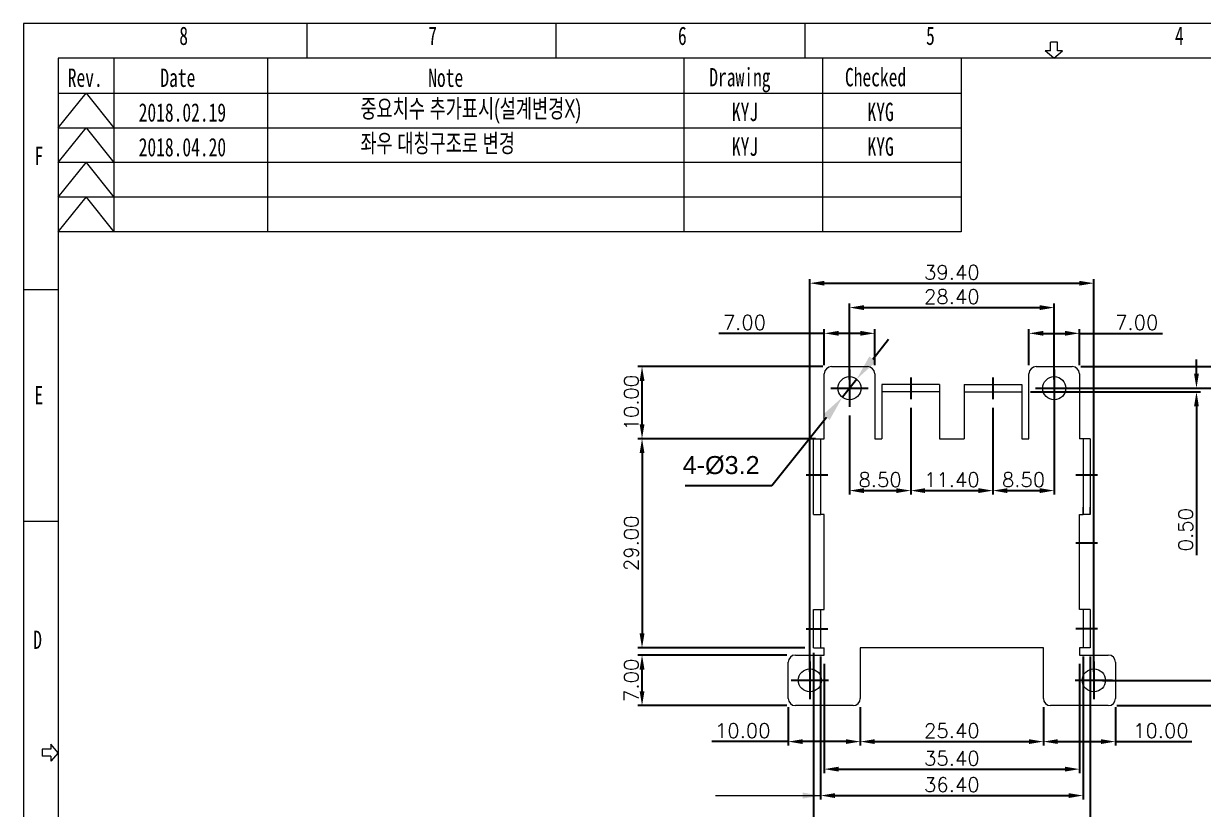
# Model space of a CAD drawing. Header units: millimetres. Extents: x 0 to 585, y 0 to 202.
# Drawn here: x 0 to 163.7, y 93.2 to 202.2 of the extents above; entities that cross this region are included whole.
import ezdxf

# ---------------------------------------------------------------- set-up
doc = ezdxf.new("R2010")
doc.units = ezdxf.units.MM
doc.header["$LTSCALE"] = 0.5
doc.linetypes.add('CENTERX2', pattern=[20.32, 12.7, -2.54, 2.54, -2.54])
doc.layers.add('CENTER', color=1, linetype='CENTERX2')
doc.styles.add('SLDTEXTSTYLE0', font='TXT', dxfattribs={"width": 0.7})
doc.styles.get("Standard").update_dxf_attribs({"font": 'arial.ttf'})
doc.styles.add('USER2', font='SIMPLEX.SHX')
doc.dimstyles.new('BASE80', dxfattribs={"dimscale": 0.8, "dimtxt": 2.5, "dimasz": 2.5, "dimexe": 0.7, "dimexo": 1.5, "dimtad": 1, "dimzin": 1, "dimdsep": 46, "dimtxsty": 'USER2', "dimcen": 0, "dimclrd": 6, "dimclre": 6, "dimclrt": 3, "dimadec": 0, "dimazin": 0, "dimtfac": 1, "dimtofl": 0, "dimtmove": 0, "dimatfit": 3, "dimfxl": 1, "dimtolj": 1, "dimtzin": 0, "dimlwe": -1, "dimarcsym": 0})
doc.dimstyles.new('ISO-25', dxfattribs={"dimtxt": 2.5, "dimasz": 2.5, "dimexe": 1.25, "dimexo": 0.625, "dimtad": 1, "dimtxsty": 'Standard', "dimcen": 2.5, "dimadec": 0, "dimazin": 0, "dimtfac": 1, "dimtmove": 0, "dimatfit": 3, "dimfxl": 1, "dimarcsym": 0})

# ---------------------------------------------------------------- blocks, each defined once
blk = doc.blocks.new('*D177')
at = {"color": 6}
for p, q in [((110.58, 114.4), (110.58, 94.57)), ((146.98, 114.4), (146.98, 94.57))]:
    blk.add_line(p, q, dxfattribs=at)
at = {"color": 6, "lineweight": -2}
blk.add_line((112.58, 95.13), (144.98, 95.13), dxfattribs=at)
at = {"color": 6}
for points in [[(112.58, 95.46), (112.58, 94.79), (110.58, 95.13)], [(144.98, 95.46), (144.98, 94.79), (146.98, 95.13)]]:
    blk.add_solid(points, dxfattribs=at)
at = {"layer": 'Defpoints', "color": 0}
for p in [(110.58, 115.6), (146.98, 115.6), (146.98, 95.13)]:
    blk.add_point(p, dxfattribs=at)
at = {"color": 5, "insert": (128.78, 96.63), "char_height": 2, "attachment_point": 5, "style": 'USER2'}
blk.add_mtext('\\A1;36.40', dxfattribs=at)
blk = doc.blocks.new('*D178')
at = {"color": 1, "lineweight": -2}
for p, q in [((117.8, 155.64), (120.01, 158.42)), ((115.58, 152.86), (113.59, 150.35)), ((103.82, 138.1), (111.37, 147.57)), ((91.78, 138.1), (103.82, 138.1))]:
    blk.add_line(p, q, dxfattribs=at)
at = {"color": 1}
for points in [[(117.33, 156.01), (118.26, 155.27), (115.58, 152.86)], [(110.91, 147.94), (111.83, 147.2), (113.59, 150.35)]]:
    blk.add_solid(points, dxfattribs=at)
at = {"layer": 'Defpoints', "color": 0}
for p in [(115.58, 152.86), (113.59, 150.35)]:
    blk.add_point(p, dxfattribs=at)
at = {"color": 2, "insert": (96.77, 140.9), "char_height": 2.5, "attachment_point": 5}
blk.add_mtext('4-%%c3.2', dxfattribs=at)
blk = doc.blocks.new('*D181')
at = {"color": 6}
for p, q in [((111.08, 113.4), (111.08, 98.23)), ((146.48, 113.4), (146.48, 98.23))]:
    blk.add_line(p, q, dxfattribs=at)
at = {"color": 6, "lineweight": -2}
blk.add_line((113.08, 98.79), (144.48, 98.79), dxfattribs=at)
at = {"color": 6}
for points in [[(113.08, 99.13), (113.08, 98.46), (111.08, 98.79)], [(144.48, 99.13), (144.48, 98.46), (146.48, 98.79)]]:
    blk.add_solid(points, dxfattribs=at)
at = {"layer": 'Defpoints', "color": 0}
for p in [(111.08, 114.6), (146.48, 114.6), (146.48, 98.79)]:
    blk.add_point(p, dxfattribs=at)
at = {"color": 3, "lineweight": 9, "insert": (128.78, 100.29), "char_height": 2, "attachment_point": 5, "style": 'USER2'}
blk.add_mtext('\\A1;35.40', dxfattribs=at)
blk = doc.blocks.new('*D182')
at = {"color": 6}
for p, q in [((116.08, 107.4), (116.08, 102.05)), ((141.48, 107.4), (141.48, 102.05))]:
    blk.add_line(p, q, dxfattribs=at)
at = {"color": 6, "lineweight": -2}
blk.add_line((118.08, 102.61), (139.48, 102.61), dxfattribs=at)
at = {"color": 6}
for points in [[(118.08, 102.94), (118.08, 102.28), (116.08, 102.61)], [(139.48, 102.94), (139.48, 102.28), (141.48, 102.61)]]:
    blk.add_solid(points, dxfattribs=at)
at = {"layer": 'Defpoints', "color": 0}
for p in [(116.08, 108.6), (141.48, 108.6), (141.48, 102.61)]:
    blk.add_point(p, dxfattribs=at)
at = {"color": 3, "lineweight": 9, "insert": (128.78, 104.11), "char_height": 2, "attachment_point": 5, "style": 'USER2'}
blk.add_mtext('\\A1;25.40', dxfattribs=at)
blk = doc.blocks.new('*D184')
at = {"color": 6}
for p, q in [((109.58, 114.9), (109.58, 88.97)), ((147.98, 114.4), (147.98, 88.97))]:
    blk.add_line(p, q, dxfattribs=at)
at = {"color": 6, "lineweight": -2}
blk.add_line((111.58, 89.53), (145.98, 89.53), dxfattribs=at)
at = {"color": 6}
for points in [[(111.58, 89.86), (111.58, 89.2), (109.58, 89.53)], [(145.98, 89.86), (145.98, 89.2), (147.98, 89.53)]]:
    blk.add_solid(points, dxfattribs=at)
at = {"layer": 'Defpoints', "color": 0}
for p in [(109.58, 116.1), (147.98, 115.6), (147.98, 89.53)]:
    blk.add_point(p, dxfattribs=at)
at = {"color": 5, "insert": (128.78, 91.03), "char_height": 2, "attachment_point": 5, "style": 'USER2'}
blk.add_mtext('\\A1;38.40', dxfattribs=at)
blk = doc.blocks.new('*D185')
at = {"color": 6}
for p, q in [((108.38, 144.6), (85.24, 144.6)), ((108.38, 115.6), (85.24, 115.6))]:
    blk.add_line(p, q, dxfattribs=at)
at = {"color": 6, "lineweight": -2}
blk.add_line((85.8, 142.6), (85.8, 117.6), dxfattribs=at)
at = {"color": 6}
for points in [[(85.47, 142.6), (86.14, 142.6), (85.8, 144.6)], [(85.47, 117.6), (86.14, 117.6), (85.8, 115.6)]]:
    blk.add_solid(points, dxfattribs=at)
at = {"layer": 'Defpoints', "color": 0}
for p in [(109.58, 144.6), (85.8, 115.6), (109.58, 115.6)]:
    blk.add_point(p, dxfattribs=at)
at = {"color": 3, "lineweight": 9, "insert": (84.3, 130.1), "char_height": 2, "attachment_point": 5, "rotation": 90, "style": 'USER2'}
blk.add_mtext('\\A1;29.00', dxfattribs=at)
blk = doc.blocks.new('*D186')
at = {"color": 6}
for p, q in [((110.88, 154.6), (85.24, 154.6)), ((109.88, 144.6), (85.24, 144.6))]:
    blk.add_line(p, q, dxfattribs=at)
at = {"color": 6, "lineweight": -2}
blk.add_line((85.8, 146.6), (85.8, 152.6), dxfattribs=at)
at = {"color": 6}
for points in [[(85.47, 152.6), (86.14, 152.6), (85.8, 154.6)], [(85.47, 146.6), (86.14, 146.6), (85.8, 144.6)]]:
    blk.add_solid(points, dxfattribs=at)
at = {"layer": 'Defpoints', "color": 0}
for p in [(85.8, 154.6), (112.08, 154.6), (111.08, 144.6)]:
    blk.add_point(p, dxfattribs=at)
at = {"color": 3, "lineweight": 9, "insert": (84.3, 149.6), "char_height": 2, "attachment_point": 5, "rotation": 90, "style": 'USER2'}
blk.add_mtext('\\A1;10.00', dxfattribs=at)
blk = doc.blocks.new('*D187')
at = {"color": 6}
for p, q in [((105.88, 114.6), (85.24, 114.6)), ((105.88, 107.6), (85.24, 107.6))]:
    blk.add_line(p, q, dxfattribs=at)
at = {"color": 6, "lineweight": -2}
blk.add_line((85.8, 109.6), (85.8, 112.6), dxfattribs=at)
at = {"color": 6}
for points in [[(85.47, 112.6), (86.14, 112.6), (85.8, 114.6)], [(85.47, 109.6), (86.14, 109.6), (85.8, 107.6)]]:
    blk.add_solid(points, dxfattribs=at)
at = {"layer": 'Defpoints', "color": 0}
for p in [(85.8, 114.6), (107.08, 114.6), (107.08, 107.6)]:
    blk.add_point(p, dxfattribs=at)
at = {"color": 3, "lineweight": 9, "insert": (84.3, 111.1), "char_height": 2, "attachment_point": 5, "rotation": 90, "style": 'USER2'}
blk.add_mtext('\\A1;7.00', dxfattribs=at)
blk = doc.blocks.new('*D188')
at = {"color": 6}
for p, q in [((114.58, 152.8), (114.58, 163.34)), ((142.98, 152.8), (142.98, 163.34))]:
    blk.add_line(p, q, dxfattribs=at)
at = {"color": 6, "lineweight": -2}
blk.add_line((116.58, 162.78), (140.98, 162.78), dxfattribs=at)
at = {"color": 6}
for points in [[(116.58, 163.11), (116.58, 162.44), (114.58, 162.78)], [(140.98, 163.11), (140.98, 162.44), (142.98, 162.78)]]:
    blk.add_solid(points, dxfattribs=at)
at = {"layer": 'Defpoints', "color": 0}
for p in [(142.98, 162.78), (114.58, 151.6), (142.98, 151.6)]:
    blk.add_point(p, dxfattribs=at)
at = {"color": 3, "lineweight": 9, "insert": (128.78, 164.28), "char_height": 2, "attachment_point": 5, "style": 'USER2'}
blk.add_mtext('\\A1;28.40', dxfattribs=at)
blk = doc.blocks.new('*D189')
at = {"color": 6}
for p, q in [((109.08, 112.3), (109.08, 166.72)), ((148.48, 112.3), (148.48, 166.72))]:
    blk.add_line(p, q, dxfattribs=at)
at = {"color": 6, "lineweight": -2}
blk.add_line((111.08, 166.16), (146.48, 166.16), dxfattribs=at)
at = {"color": 6}
for points in [[(111.08, 166.49), (111.08, 165.83), (109.08, 166.16)], [(146.48, 166.49), (146.48, 165.83), (148.48, 166.16)]]:
    blk.add_solid(points, dxfattribs=at)
at = {"layer": 'Defpoints', "color": 0}
for p in [(148.48, 166.16), (109.08, 111.1), (148.48, 111.1)]:
    blk.add_point(p, dxfattribs=at)
at = {"color": 3, "lineweight": 9, "insert": (128.78, 167.66), "char_height": 2, "attachment_point": 5, "style": 'USER2'}
blk.add_mtext('\\A1;39.40', dxfattribs=at)
blk = doc.blocks.new('*D194')
at = {"color": 6}
for p, q in [((106.08, 107.4), (106.08, 102.05)), ((116.08, 107.4), (116.08, 102.05))]:
    blk.add_line(p, q, dxfattribs=at)
at = {"color": 6, "lineweight": -2}
for p, q in [((106.08, 102.61), (95.47, 102.61)), ((114.08, 102.61), (108.08, 102.61))]:
    blk.add_line(p, q, dxfattribs=at)
at = {"color": 6}
for points in [[(108.08, 102.94), (108.08, 102.28), (106.08, 102.61)], [(114.08, 102.94), (114.08, 102.28), (116.08, 102.61)]]:
    blk.add_solid(points, dxfattribs=at)
at = {"layer": 'Defpoints', "color": 0}
for p in [(106.08, 108.6), (116.08, 108.6), (106.08, 102.61)]:
    blk.add_point(p, dxfattribs=at)
at = {"color": 3, "lineweight": 9, "insert": (99.77, 104.11), "char_height": 2, "attachment_point": 5, "style": 'USER2'}
blk.add_mtext('\\A1;10.00', dxfattribs=at)
blk = doc.blocks.new('*D195')
at = {"color": 6}
for p, q in [((141.48, 107.4), (141.48, 102.05)), ((151.48, 107.4), (151.48, 102.05))]:
    blk.add_line(p, q, dxfattribs=at)
at = {"color": 6, "lineweight": -2}
for p, q in [((143.48, 102.61), (149.48, 102.61)), ((151.48, 102.61), (162.1, 102.61))]:
    blk.add_line(p, q, dxfattribs=at)
at = {"color": 6}
for points in [[(143.48, 102.94), (143.48, 102.28), (141.48, 102.61)], [(149.48, 102.94), (149.48, 102.28), (151.48, 102.61)]]:
    blk.add_solid(points, dxfattribs=at)
at = {"layer": 'Defpoints', "color": 0}
for p in [(141.48, 108.6), (151.48, 108.6), (151.48, 102.61)]:
    blk.add_point(p, dxfattribs=at)
at = {"color": 3, "lineweight": 9, "insert": (157.79, 104.11), "char_height": 2, "attachment_point": 5, "style": 'USER2'}
blk.add_mtext('\\A1;10.00', dxfattribs=at)
blk = doc.blocks.new('*D196')
at = {"color": 6, "lineweight": -2}
for p, q in [((111.08, 159.21), (96.46, 159.21)), ((116.08, 159.21), (113.08, 159.21))]:
    blk.add_line(p, q, dxfattribs=at)
at = {"color": 6}
for p, q in [((111.08, 154.8), (111.08, 159.77)), ((118.08, 154.8), (118.08, 159.77))]:
    blk.add_line(p, q, dxfattribs=at)
for points in [[(113.08, 159.55), (113.08, 158.88), (111.08, 159.21)], [(116.08, 159.55), (116.08, 158.88), (118.08, 159.21)]]:
    blk.add_solid(points, dxfattribs=at)
at = {"layer": 'Defpoints', "color": 0}
for p in [(118.08, 159.21), (111.08, 153.6), (118.08, 153.6)]:
    blk.add_point(p, dxfattribs=at)
at = {"color": 3, "lineweight": 9, "insert": (100.01, 160.71), "char_height": 2, "attachment_point": 5, "style": 'USER2'}
blk.add_mtext('\\A1;7.00', dxfattribs=at)
blk = doc.blocks.new('*D197')
at = {"color": 6}
for p, q in [((139.48, 154.8), (139.48, 159.77)), ((146.48, 154.8), (146.48, 159.77))]:
    blk.add_line(p, q, dxfattribs=at)
at = {"color": 6, "lineweight": -2}
for p, q in [((141.48, 159.21), (144.48, 159.21)), ((146.48, 159.21), (157.99, 159.21))]:
    blk.add_line(p, q, dxfattribs=at)
at = {"color": 6}
for points in [[(141.48, 159.55), (141.48, 158.88), (139.48, 159.21)], [(144.48, 159.55), (144.48, 158.88), (146.48, 159.21)]]:
    blk.add_solid(points, dxfattribs=at)
at = {"layer": 'Defpoints', "color": 0}
for p in [(146.48, 159.21), (139.48, 153.6), (146.48, 153.6)]:
    blk.add_point(p, dxfattribs=at)
at = {"color": 3, "lineweight": 9, "insert": (154.44, 160.71), "char_height": 2, "attachment_point": 5, "style": 'USER2'}
blk.add_mtext('\\A1;7.00', dxfattribs=at)
blk = doc.blocks.new('*D212')
at = {"color": 6}
for p, q in [((142.98, 150.4), (142.98, 136.85)), ((134.48, 144.88), (134.48, 136.85))]:
    blk.add_line(p, q, dxfattribs=at)
at = {"color": 6, "lineweight": -2}
blk.add_line((136.48, 137.41), (140.98, 137.41), dxfattribs=at)
at = {"color": 6}
for points in [[(136.48, 137.74), (136.48, 137.07), (134.48, 137.41)], [(140.98, 137.74), (140.98, 137.07), (142.98, 137.41)]]:
    blk.add_solid(points, dxfattribs=at)
at = {"layer": 'Defpoints', "color": 0}
for p in [(142.98, 151.6), (134.48, 146.08), (142.98, 137.41)]:
    blk.add_point(p, dxfattribs=at)
at = {"color": 3, "lineweight": 9, "insert": (138.73, 138.91), "char_height": 2, "attachment_point": 5, "style": 'USER2'}
blk.add_mtext('\\A1;8.50', dxfattribs=at)
blk = doc.blocks.new('*D213')
at = {"color": 6, "lineweight": -2}
for p, q in [((162.72, 153.6), (162.72, 155.6)), ((162.72, 149.1), (162.72, 128.44))]:
    blk.add_line(p, q, dxfattribs=at)
at = {"color": 6}
for p, q in [((139.68, 151.1), (163.28, 151.1)), ((144.18, 151.6), (163.28, 151.6))]:
    blk.add_line(p, q, dxfattribs=at)
for points in [[(162.39, 153.6), (163.05, 153.6), (162.72, 151.6)], [(162.39, 149.1), (163.05, 149.1), (162.72, 151.1)]]:
    blk.add_solid(points, dxfattribs=at)
at = {"layer": 'Defpoints', "color": 0}
for p in [(138.48, 151.1), (142.98, 151.6), (162.72, 151.6)]:
    blk.add_point(p, dxfattribs=at)
at = {"color": 3, "lineweight": 9, "insert": (161.22, 131.99), "char_height": 2, "attachment_point": 5, "rotation": 90, "style": 'USER2'}
blk.add_mtext('\\A1;0.50', dxfattribs=at)
blk = doc.blocks.new('*D153')
at = {"color": 6}
for p, q in [((144.18, 151.6), (168.86, 151.6)), ((149.68, 111.1), (168.86, 111.1))]:
    blk.add_line(p, q, dxfattribs=at)
at = {"color": 6, "lineweight": -2}
blk.add_line((168.3, 113.1), (168.3, 149.6), dxfattribs=at)
at = {"color": 6}
for points in [[(167.97, 149.6), (168.64, 149.6), (168.3, 151.6)], [(167.97, 113.1), (168.64, 113.1), (168.3, 111.1)]]:
    blk.add_solid(points, dxfattribs=at)
at = {"layer": 'Defpoints', "color": 0}
for p in [(142.98, 151.6), (168.3, 151.6), (148.48, 111.1)]:
    blk.add_point(p, dxfattribs=at)
at = {"color": 3, "lineweight": 9, "insert": (166.8, 131.35), "char_height": 2, "attachment_point": 5, "rotation": 90, "style": 'USER2'}
blk.add_mtext('\\A1;40.50', dxfattribs=at)
blk = doc.blocks.new('*D154')
at = {"color": 6, "lineweight": -2}
for p, q in [((168.3, 156.6), (168.3, 177.27)), ((168.3, 149.6), (168.3, 147.6))]:
    blk.add_line(p, q, dxfattribs=at)
at = {"color": 6}
for p, q in [((146.68, 154.6), (168.86, 154.6)), ((146.78, 151.6), (168.86, 151.6))]:
    blk.add_line(p, q, dxfattribs=at)
for points in [[(167.97, 156.6), (168.64, 156.6), (168.3, 154.6)], [(167.97, 149.6), (168.64, 149.6), (168.3, 151.6)]]:
    blk.add_solid(points, dxfattribs=at)
at = {"layer": 'Defpoints', "color": 0}
for p in [(145.48, 154.6), (145.58, 151.6), (168.3, 151.6)]:
    blk.add_point(p, dxfattribs=at)
at = {"color": 3, "lineweight": 9, "insert": (166.8, 173.72), "char_height": 2, "attachment_point": 5, "rotation": 90, "style": 'USER2'}
blk.add_mtext('\\A1;3.00', dxfattribs=at)
blk = doc.blocks.new('*D214')
at = {"color": 6, "lineweight": -2}
for p, q in [((168.3, 113.1), (168.3, 115.1)), ((168.3, 105.6), (168.3, 96.18))]:
    blk.add_line(p, q, dxfattribs=at)
at = {"color": 6}
for p, q in [((149.68, 111.1), (168.86, 111.1)), ((151.68, 107.6), (168.86, 107.6))]:
    blk.add_line(p, q, dxfattribs=at)
for points in [[(167.97, 113.1), (168.64, 113.1), (168.3, 111.1)], [(167.97, 105.6), (168.64, 105.6), (168.3, 107.6)]]:
    blk.add_solid(points, dxfattribs=at)
at = {"layer": 'Defpoints', "color": 0}
for p in [(148.48, 111.1), (168.3, 111.1), (150.48, 107.6)]:
    blk.add_point(p, dxfattribs=at)
at = {"color": 3, "lineweight": 9, "insert": (166.8, 99.73), "char_height": 2, "attachment_point": 5, "rotation": 90, "style": 'USER2'}
blk.add_mtext('\\A1;3.50', dxfattribs=at)
blk = doc.blocks.new('*D217')
at = {"color": 6}
for p, q in [((114.58, 147.8), (114.58, 136.85)), ((123.08, 148.9), (123.08, 136.85))]:
    blk.add_line(p, q, dxfattribs=at)
at = {"color": 6, "lineweight": -2}
blk.add_line((116.58, 137.41), (121.08, 137.41), dxfattribs=at)
at = {"color": 6}
for points in [[(116.58, 137.74), (116.58, 137.07), (114.58, 137.41)], [(121.08, 137.74), (121.08, 137.07), (123.08, 137.41)]]:
    blk.add_solid(points, dxfattribs=at)
at = {"layer": 'Defpoints', "color": 0}
for p in [(114.58, 149), (123.08, 150.1), (123.08, 137.41)]:
    blk.add_point(p, dxfattribs=at)
at = {"color": 3, "lineweight": 9, "insert": (118.83, 138.91), "char_height": 2, "attachment_point": 5, "style": 'USER2'}
blk.add_mtext('\\A1;8.50', dxfattribs=at)
blk = doc.blocks.new('*D218')
at = {"color": 6}
for p, q in [((123.08, 148.9), (123.08, 136.85)), ((134.48, 148.9), (134.48, 136.85))]:
    blk.add_line(p, q, dxfattribs=at)
at = {"color": 6, "lineweight": -2}
blk.add_line((125.08, 137.41), (132.48, 137.41), dxfattribs=at)
at = {"color": 6}
for points in [[(125.08, 137.74), (125.08, 137.07), (123.08, 137.41)], [(132.48, 137.74), (132.48, 137.07), (134.48, 137.41)]]:
    blk.add_solid(points, dxfattribs=at)
at = {"layer": 'Defpoints', "color": 0}
for p in [(123.08, 150.1), (134.48, 150.1), (134.48, 137.41)]:
    blk.add_point(p, dxfattribs=at)
at = {"color": 3, "lineweight": 9, "insert": (128.78, 138.91), "char_height": 2, "attachment_point": 5, "style": 'USER2'}
blk.add_mtext('\\A1;11.40', dxfattribs=at)

msp = doc.modelspace()

# ---------------------------------------------------------------- linework, layer by layer
at = {"color": 6, "lineweight": 9}
for p, q in [((285.899, 202.151), (0, 202.151)), ((0, 202.151), (0, 0)), ((39.347, 197.338), (39.347, 202.151)), ((73.881, 197.338), (73.881, 202.151)), ((73.881, 197.338), (73.881, 202.151)), ((108.415, 197.338), (108.415, 202.151)), ((142.468, 198.379), (141.749, 198.379)), ((142.949, 197.338), (141.749, 198.379)), ((142.468, 198.379), (142.237, 198.379)), ((143.431, 199.579), (142.468, 199.579)), ((142.468, 198.379), (142.468, 199.579)), ((142.949, 197.338), (144.15, 198.379)), ((143.431, 198.379), (143.431, 199.579)), ((144.15, 198.379), (143.431, 198.379)), ((281.086, 197.338), (4.813, 197.338)), ((4.813, 197.338), (4.813, 4.813)), ((12.514, 197.338), (12.514, 173.272)), ((33.833, 197.338), (33.833, 173.272)), ((91.591, 197.338), (91.591, 173.272)), ((110.843, 197.338), (110.843, 173.272)), ((130.096, 197.338), (130.096, 173.272)), ((4.813, 187.711), (8.664, 192.524)), ((4.813, 192.524), (130.096, 192.524)), ((8.664, 192.524), (12.514, 187.711)), ((4.813, 182.898), (8.664, 187.711)), ((4.813, 187.711), (130.096, 187.711)), ((8.664, 187.711), (12.514, 182.898)), ((130.096, 182.898), (4.813, 182.898)), ((4.813, 178.085), (8.664, 182.898)), ((8.664, 182.898), (12.514, 178.085)), ((130.096, 178.085), (4.813, 178.085)), ((4.813, 173.272), (8.664, 178.085)), ((8.664, 178.085), (12.514, 173.272)), ((130.096, 173.272), (4.813, 173.272)), ((0, 165.282), (4.813, 165.282)), ((0, 133.179), (4.813, 133.179)), ((3.771, 101.557), (2.572, 101.557)), ((2.572, 101.557), (2.572, 100.594)), ((3.771, 102.276), (3.771, 101.557)), ((4.813, 101.075), (3.771, 102.276)), ((3.771, 100.594), (2.572, 100.594)), ((4.813, 101.075), (3.771, 99.875)), ((3.771, 100.594), (3.771, 99.875)), ((3.771, 100.594), (3.771, 100.363))]:
    msp.add_line(p, q, dxfattribs=at)
at = {"color": 7, "linetype": 'Continuous', "lineweight": 15}
for p, q in [((112.084, 154.604), (117.084, 154.604)), ((140.484, 154.604), (145.484, 154.604)), ((111.084, 144.604), (111.084, 153.604)), ((118.084, 153.604), (118.084, 144.604)), ((139.484, 144.604), (139.484, 153.604)), ((146.484, 153.604), (146.484, 144.604)), ((122.084, 152.104), (119.084, 152.104)), ((119.084, 152.104), (119.084, 151.104)), ((122.084, 151.104), (119.084, 151.104)), ((119.084, 151.104), (119.084, 144.604)), ((127.084, 152.104), (122.084, 152.104)), ((127.084, 151.104), (122.084, 151.104)), ((127.084, 152.104), (127.084, 151.104)), ((127.084, 151.104), (127.084, 144.604)), ((130.484, 152.104), (130.484, 151.104)), ((130.484, 152.104), (135.484, 152.104)), ((130.484, 151.104), (135.484, 151.104)), ((130.484, 151.104), (130.484, 144.604)), ((135.484, 152.104), (138.484, 152.104)), ((135.484, 151.104), (138.484, 151.104)), ((138.484, 152.104), (138.484, 151.104)), ((138.484, 151.104), (138.484, 144.604)), ((109.584, 143.604), (109.584, 144.604)), ((109.584, 144.604), (110.584, 144.604)), ((110.584, 143.604), (110.584, 144.604)), ((110.584, 144.604), (111.084, 144.604)), ((118.084, 144.604), (119.084, 144.604)), ((127.084, 144.604), (130.484, 144.604)), ((138.484, 144.604), (139.484, 144.604)), ((146.984, 144.604), (146.484, 144.604)), ((147.984, 144.604), (146.984, 144.604)), ((146.984, 144.604), (146.984, 143.604)), ((147.984, 144.604), (147.984, 143.604)), ((109.584, 135.104), (109.584, 143.604)), ((110.584, 135.104), (110.584, 143.604)), ((146.984, 143.604), (146.984, 134.104)), ((147.984, 143.604), (147.984, 134.104)), ((109.584, 134.104), (109.584, 135.104)), ((110.584, 134.104), (110.584, 135.104)), ((146.984, 134.104), (146.984, 135.104)), ((147.984, 134.104), (147.984, 135.104)), ((109.584, 134.104), (110.584, 134.104)), ((111.084, 134.104), (110.584, 134.104)), ((111.084, 120.904), (111.084, 134.104)), ((146.484, 120.904), (146.484, 134.104)), ((146.484, 134.104), (146.984, 134.104)), ((147.984, 134.104), (146.984, 134.104)), ((109.584, 119.904), (109.584, 120.904)), ((109.584, 120.904), (110.584, 120.904)), ((109.584, 116.604), (109.584, 119.904)), ((110.584, 119.904), (110.584, 120.904)), ((110.584, 120.904), (111.084, 120.904)), ((110.584, 116.604), (110.584, 119.904)), ((146.984, 120.904), (146.484, 120.904)), ((146.984, 120.904), (146.984, 116.604)), ((147.984, 120.904), (146.984, 120.904)), ((147.984, 120.904), (147.984, 116.604)), ((109.584, 115.604), (109.584, 116.604)), ((110.584, 115.604), (110.584, 116.604)), ((146.984, 116.604), (146.984, 115.604)), ((147.984, 116.604), (147.984, 115.604)), ((107.084, 114.604), (111.084, 114.604)), ((109.584, 115.604), (110.584, 115.604)), ((110.584, 115.604), (111.084, 115.604)), ((111.084, 114.604), (111.084, 115.604)), ((141.484, 115.604), (116.084, 115.604)), ((116.084, 115.604), (116.084, 108.604)), ((141.484, 108.604), (141.484, 115.604)), ((146.984, 115.604), (146.484, 115.604)), ((146.484, 115.604), (146.484, 114.604)), ((146.484, 114.604), (150.484, 114.604)), ((147.984, 115.604), (146.984, 115.604)), ((106.084, 108.604), (106.084, 113.604)), ((151.484, 113.604), (151.484, 108.604)), ((115.084, 107.604), (107.084, 107.604)), ((150.484, 107.604), (142.484, 107.604))]:
    msp.add_line(p, q, dxfattribs=at)
at = {"color": 1, "lineweight": 9}
msp.add_line((95.996, 95.125), (110.584, 95.125), dxfattribs=at)
at = {"color": 7, "linetype": 'Continuous', "lineweight": 15}
for centre in [(114.584, 151.604), (142.984, 151.604), (109.084, 111.104), (148.484, 111.104)]:
    msp.add_circle(centre, 1.6, dxfattribs=at)
for centre, start, end in [((112.084, 153.604), 90, 180), ((117.084, 153.604), 0, 90), ((140.484, 153.604), 90, 180), ((145.484, 153.604), 0, 90), ((107.084, 113.604), 90, 180), ((150.484, 113.604), 0, 90), ((107.084, 108.604), 180, 270), ((115.084, 108.604), 270, 0), ((142.484, 108.604), 180, 270), ((150.484, 108.604), 270, 0)]:
    msp.add_arc(centre, 1, start, end, dxfattribs=at)
at = {"color": 1, "lineweight": 9}
msp.add_solid([(108.084, 95.542), (108.084, 94.708), (110.584, 95.125)], dxfattribs=at)
at = {"layer": 'CENTER'}
for p, q in [((114.584, 154.204), (114.584, 149.004)), ((142.984, 154.204), (142.984, 149.004)), ((123.084, 153.104), (123.084, 150.104)), ((134.484, 153.104), (134.484, 150.104)), ((111.984, 151.604), (117.184, 151.604)), ((140.384, 151.604), (145.584, 151.604)), ((108.584, 139.604), (111.584, 139.604)), ((145.984, 139.604), (148.984, 139.604)), ((145.984, 130.182), (148.984, 130.182)), ((108.584, 118.254), (111.584, 118.254)), ((148.984, 118.254), (145.984, 118.254)), ((109.084, 113.704), (109.084, 108.504)), ((148.484, 113.704), (148.484, 108.504)), ((106.484, 111.104), (111.684, 111.104)), ((145.884, 111.104), (151.084, 111.104))]:
    msp.add_line(p, q, dxfattribs=at)

# ---------------------------------------------------------------- texts
at = {"color": 6, "lineweight": 9, "attachment_point": 1, "style": 'SLDTEXTSTYLE0'}
for s, insert, char_height in [('8', (21.602, 201.741), 2.547), ('7', (56.136, 201.741), 2.547), ('6', (90.785, 201.741), 2.547), ('5', (125.204, 201.741), 2.547), ('4', (159.738, 201.741), 2.547), ('Rev.', (6.127, 195.923), 2.5469), ('Date', (18.977, 195.923), 2.5469), ('Note', (56.136, 195.923), 2.5469), ('Drawing', (95.136, 195.999), 2.5469), ('Checked', (113.951, 195.999), 2.5469), ('F', (1.516, 185.088), 2.547), ('E', (1.516, 151.924), 2.547), ('D', (1.336, 118.01), 2.547)]:
    msp.add_mtext(s, dxfattribs=dict(at, insert=insert, char_height=char_height))
at = {"color": 2, "lineweight": 9, "attachment_point": 1, "style": 'SLDTEXTSTYLE0'}
for s, insert, char_height in [('{\\fGulim|b0|i0|c129|p50;중요치수 추가표시(설계변경X)}', (46.735, 191.645), 2.54694), ('2018.02.19', (15.966, 191.11), 2.5469), ('KYJ', (98.265, 191.186), 2.5469), ('KYG', (117.081, 191.186), 2.5469), ('{\\fGulim|b0|i0|c129|p50;좌우 대칭구조로 변경}', (46.735, 186.832), 2.54694), ('2018.04.20', (15.966, 186.297), 2.5469), ('KYJ', (98.265, 186.373), 2.5469), ('KYG', (117.081, 186.373), 2.5469)]:
    msp.add_mtext(s, dxfattribs=dict(at, insert=insert, char_height=char_height))

# ---------------------------------------------------------------- dimensions: what is measured, and where the dimension line sits
at = {"color": 6, "lineweight": 9}
for base, p1, p2, picture, middle in [((168.303, 151.604), (145.484, 154.604), (145.584, 151.604), '*D154', (168.303, 173.723)), ((162.72, 151.604), (138.484, 151.104), (142.984, 151.604), '*D213', (162.72, 131.985)), ((85.804, 114.604), (107.084, 107.604), (107.084, 114.604), '*D187', (85.804, 111.104)), ((168.303, 111.104), (150.484, 107.604), (148.484, 111.104), '*D214', (168.303, 99.732))]:
    dim = msp.add_linear_dim(base=base, p1=p1, p2=p2, angle=90, dimstyle='BASE80', dxfattribs=at)
    dim.commit()
    dim.dimension.update_dxf_attribs({"geometry": picture, "text_midpoint": middle, "dimtype": 160})
for base, p1, p2, picture, middle in [((148.484, 166.161), (109.084, 111.104), (148.484, 111.104), '*D189', (128.784, 167.661)), ((142.984, 162.776), (114.584, 151.604), (142.984, 151.604), '*D188', (128.784, 164.276)), ((123.084, 137.406), (114.584, 149.004), (123.084, 150.104), '*D217', (118.834, 138.906)), ((134.484, 137.406), (123.084, 150.104), (134.484, 150.104), '*D218', (128.784, 138.906)), ((146.484, 98.793), (111.084, 114.604), (146.484, 114.604), '*D181', (128.784, 100.293)), ((141.484, 102.611), (116.084, 108.604), (141.484, 108.604), '*D182', (128.784, 104.111))]:
    dim = msp.add_linear_dim(base=base, p1=p1, p2=p2, dimstyle='BASE80', dxfattribs=at)
    dim.commit()
    dim.dimension.update_dxf_attribs({"geometry": picture, "text_midpoint": middle})
for base, p1, p2, picture, middle in [((118.084, 159.215), (111.084, 153.604), (118.084, 153.604), '*D196', (100.007, 159.215)), ((146.484, 159.215), (139.484, 153.604), (146.484, 153.604), '*D197', (154.443, 159.215)), ((142.984, 137.406), (134.484, 146.076), (142.984, 151.604), '*D212', (138.734, 137.406)), ((106.084, 102.611), (116.084, 108.604), (106.084, 108.604), '*D194', (99.775, 102.611)), ((151.484, 102.611), (141.484, 108.604), (151.484, 108.604), '*D195', (157.794, 102.611))]:
    dim = msp.add_linear_dim(base=base, p1=p1, p2=p2, dimstyle='BASE80', dxfattribs=at)
    dim.commit()
    dim.dimension.update_dxf_attribs({"geometry": picture, "text_midpoint": middle, "dimtype": 160})
dim = msp.add_diameter_dim_2p(p1=(115.581, 152.856), p2=(113.587, 150.353), text='4-%%c3.2', dimstyle='ISO-25', override={"dimasz": 3.556, "dimexe": 1, "dimexo": 1, "dimgap": 1.524, "dimtih": 1, "dimtoh": 1, "dimzin": 0, "dimdsep": 46, "dimclrd": 1, "dimclre": 1, "dimclrt": 2, "dimadec": 2, "dimfxl": 1.5, "dimtzin": 0})
dim.commit()
dim.dimension.update_dxf_attribs({"geometry": '*D178', "text_midpoint": (96.767, 138.1), "dimtype": 163})
for base, p1, p2, picture, middle in [((85.804, 154.604), (111.084, 144.604), (112.084, 154.604), '*D186', (84.304, 149.604)), ((168.303, 151.604), (148.484, 111.104), (142.984, 151.604), '*D153', (166.803, 131.354)), ((85.804, 115.604), (109.584, 144.604), (109.584, 115.604), '*D185', (84.304, 130.104))]:
    dim = msp.add_linear_dim(base=base, p1=p1, p2=p2, angle=90, dimstyle='BASE80', dxfattribs=at)
    dim.commit()
    dim.dimension.update_dxf_attribs({"geometry": picture, "text_midpoint": middle})
for base, p1, p2, text, picture, middle in [((147.984, 89.53), (109.584, 116.104), (147.984, 115.604), '38.40', '*D184', (128.784, 91.03)), ((146.984, 95.125), (110.584, 115.604), (146.984, 115.604), '36.40', '*D177', (128.784, 96.625))]:
    dim = msp.add_linear_dim(base=base, p1=p1, p2=p2, text=text, dimstyle='BASE80', override={"dimclrt": 5, "dimtfill": 2, "dimtfillclr": 7})
    dim.commit()
    dim.dimension.update_dxf_attribs({"geometry": picture, "text_midpoint": middle})

doc.saveas('drawing.dxf')
